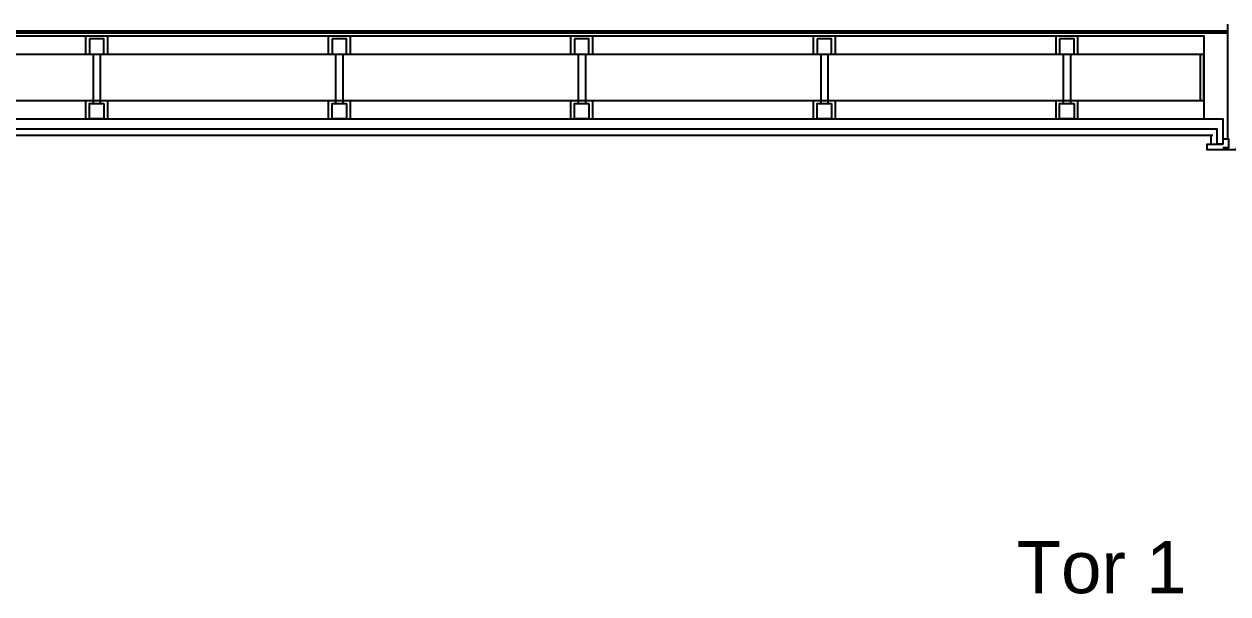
# Model space of a CAD drawing. Header units: metres. Extents: x 19 to 194, y 62 to 154.
# Drawn here: x 155.18 to 171.93, y 61.89 to 69.82 of the extents above; entities that cross this region are included whole.
import ezdxf

# ---------------------------------------------------------------- set-up
doc = ezdxf.new("R2010")
doc.units = ezdxf.units.M
doc.header["$MEASUREMENT"] = 0
doc.layers.add('ALL', color=7, linetype='Continuous')
doc.layers.add('ALL4', color=7, linetype='Continuous')
doc.styles.add('Arial', font='Arial.ttf')

msp = doc.modelspace()

# ---------------------------------------------------------------- linework, layer by layer
at = {"layer": 'ALL', "color": 18, "lineweight": 25, "true_color": 0x000000}
for points in [[(171.9249, 69.7199), (143.8249, 69.72)], [(143.8249, 69.7), (171.9249, 69.7)], [(171.9249, 69.8201), (171.9249, 68.23)], [(156.0374, 69.4), (156.0374, 69.65)], [(156.3374, 69.65), (156.3374, 69.4)], [(159.4124, 69.4), (159.4124, 69.65)], [(159.7124, 69.65), (159.7124, 69.4)], [(162.7874, 69.4), (162.7874, 69.65)], [(163.0874, 69.65), (163.0874, 69.4)], [(166.1624, 69.4), (166.1624, 69.65)], [(166.4624, 69.65), (166.4624, 69.4)], [(169.5374, 69.4), (169.5374, 69.65)], [(169.8374, 69.65), (169.8374, 69.4)], [(156.1374, 69.4), (156.1374, 68.715)], [(156.2374, 69.4), (156.2374, 68.715)], [(159.5124, 69.4), (159.5124, 68.715)], [(159.6124, 69.4), (159.6124, 68.715)], [(162.8874, 69.4), (162.8874, 68.715)], [(162.9874, 69.4), (162.9874, 68.715)], [(166.2624, 69.4002), (166.2624, 68.7152)], [(166.3624, 69.4002), (166.3624, 68.7152)], [(169.6374, 69.4), (169.6374, 68.715)], [(169.7374, 69.4), (169.7374, 68.715)], [(171.5999, 68.4999), (171.5999, 68.7499), (144.1499, 68.75), (144.1499, 68.5)], [(156.0374, 68.5), (156.0374, 68.75)], [(156.3374, 68.75), (156.3374, 68.5)], [(159.4124, 68.5), (159.4124, 68.75)], [(159.7124, 68.75), (159.7124, 68.5)], [(162.7874, 68.5), (162.7874, 68.75)], [(163.0874, 68.75), (163.0874, 68.5)], [(166.1624, 68.5), (166.1624, 68.75)], [(166.4624, 68.75), (166.4624, 68.5)], [(169.5374, 68.5), (169.5374, 68.75)], [(169.8374, 68.75), (169.8374, 68.5)], [(171.7199, 68.2699), (144.0299, 68.27), (144.0299, 68.295)], [(171.8599, 68.1), (171.9399, 68.1), (171.9399, 68.22), (171.8599, 68.22)], [(172.0399, 68.1), (172.1649, 68.1), (172.1649, 68.07), (173.3662, 68.07), (173.3661, 68.15), (173.3761, 68.15), (173.3762, 68.07), (173.3662, 68.07), (173.3661, 68.15), (172.1649, 68.15), (172.1649, 68.07), (171.6399, 68.07), (171.6399, 68.15), (171.8599, 68.15)]]:
    msp.add_lwpolyline(points, dxfattribs=at)
for points in [[(144.1499, 69.4), (171.5999, 69.3999), (171.5999, 69.6499), (144.1499, 69.65)], [(156.0874, 69.615), (156.0874, 69.4), (156.2874, 69.4), (156.2874, 69.615)], [(159.4624, 69.615), (159.4624, 69.4), (159.6624, 69.4), (159.6624, 69.615)], [(162.8374, 69.615), (162.8374, 69.4), (163.0374, 69.4), (163.0374, 69.615)], [(166.2124, 69.6152), (166.2124, 69.4002), (166.4124, 69.4002), (166.4124, 69.6152)], [(169.5874, 69.615), (169.5874, 69.4), (169.7874, 69.4), (169.7874, 69.615)], [(171.5449, 69.395), (171.5449, 68.755), (171.5949, 68.755), (171.5949, 69.395)], [(171.5949, 69.395), (171.5949, 68.755), (171.5999, 68.755), (171.5999, 69.395)], [(156.2874, 68.715), (156.2874, 68.5), (156.0874, 68.5), (156.0874, 68.715)], [(159.6624, 68.715), (159.6624, 68.5), (159.4624, 68.5), (159.4624, 68.715)], [(163.0374, 68.715), (163.0374, 68.5), (162.8374, 68.5), (162.8374, 68.715)], [(166.4124, 68.7152), (166.4124, 68.5002), (166.2124, 68.5002), (166.2124, 68.7152)], [(169.7874, 68.715), (169.7874, 68.5), (169.5874, 68.5), (169.5874, 68.715)], [(143.9699, 68.355), (143.9699, 68.15), (143.8899, 68.15), (143.8899, 68.5), (171.8599, 68.5), (171.8599, 68.1499), (171.7799, 68.1499), (171.7799, 68.3549)], [(171.6949, 68.155), (171.6949, 68.265), (171.6899, 68.265), (171.6899, 68.155)]]:
    msp.add_lwpolyline(points, close=True, dxfattribs=at)
at = {"layer": 'ALL4', "color": 18, "lineweight": 25, "true_color": 0x000000}
for points in [[(171.9249, 69.7199), (143.8249, 69.72)], [(143.8249, 69.7), (171.9249, 69.7)], [(171.9249, 69.8201), (171.9249, 68.23)], [(156.0374, 69.4), (156.0374, 69.65)], [(156.3374, 69.65), (156.3374, 69.4)], [(159.4124, 69.4), (159.4124, 69.65)], [(159.7124, 69.65), (159.7124, 69.4)], [(162.7874, 69.4), (162.7874, 69.65)], [(163.0874, 69.65), (163.0874, 69.4)], [(166.1624, 69.4), (166.1624, 69.65)], [(166.4624, 69.65), (166.4624, 69.4)], [(169.5374, 69.4), (169.5374, 69.65)], [(169.8374, 69.65), (169.8374, 69.4)], [(156.1374, 69.4), (156.1374, 68.715)], [(156.2374, 69.4), (156.2374, 68.715)], [(159.5124, 69.4), (159.5124, 68.715)], [(159.6124, 69.4), (159.6124, 68.715)], [(162.8874, 69.4), (162.8874, 68.715)], [(162.9874, 69.4), (162.9874, 68.715)], [(166.2624, 69.4002), (166.2624, 68.7152)], [(166.3624, 69.4002), (166.3624, 68.7152)], [(169.6374, 69.4), (169.6374, 68.715)], [(169.7374, 69.4), (169.7374, 68.715)], [(171.5999, 68.4999), (171.5999, 68.7499), (144.1499, 68.75), (144.1499, 68.5)], [(156.0374, 68.5), (156.0374, 68.75)], [(156.3374, 68.75), (156.3374, 68.5)], [(159.4124, 68.5), (159.4124, 68.75)], [(159.7124, 68.75), (159.7124, 68.5)], [(162.7874, 68.5), (162.7874, 68.75)], [(163.0874, 68.75), (163.0874, 68.5)], [(166.1624, 68.5), (166.1624, 68.75)], [(166.4624, 68.75), (166.4624, 68.5)], [(169.5374, 68.5), (169.5374, 68.75)], [(169.8374, 68.75), (169.8374, 68.5)], [(171.7199, 68.2699), (144.0299, 68.27), (144.0299, 68.295)], [(171.8599, 68.1), (171.9399, 68.1), (171.9399, 68.22), (171.8599, 68.22)], [(172.0399, 68.1), (172.1649, 68.1), (172.1649, 68.07), (173.3662, 68.07), (173.3661, 68.15), (173.3761, 68.15), (173.3762, 68.07), (173.3662, 68.07), (173.3661, 68.15), (172.1649, 68.15), (172.1649, 68.07), (171.6399, 68.07), (171.6399, 68.15), (171.8599, 68.15)]]:
    msp.add_lwpolyline(points, dxfattribs=at)
for points in [[(144.1499, 69.4), (171.5999, 69.3999), (171.5999, 69.6499), (144.1499, 69.65)], [(156.0874, 69.615), (156.0874, 69.4), (156.2874, 69.4), (156.2874, 69.615)], [(159.4624, 69.615), (159.4624, 69.4), (159.6624, 69.4), (159.6624, 69.615)], [(162.8374, 69.615), (162.8374, 69.4), (163.0374, 69.4), (163.0374, 69.615)], [(166.2124, 69.6152), (166.2124, 69.4002), (166.4124, 69.4002), (166.4124, 69.6152)], [(169.5874, 69.615), (169.5874, 69.4), (169.7874, 69.4), (169.7874, 69.615)], [(171.5449, 69.395), (171.5449, 68.755), (171.5949, 68.755), (171.5949, 69.395)], [(171.5949, 69.395), (171.5949, 68.755), (171.5999, 68.755), (171.5999, 69.395)], [(156.2874, 68.715), (156.2874, 68.5), (156.0874, 68.5), (156.0874, 68.715)], [(159.6624, 68.715), (159.6624, 68.5), (159.4624, 68.5), (159.4624, 68.715)], [(163.0374, 68.715), (163.0374, 68.5), (162.8374, 68.5), (162.8374, 68.715)], [(166.4124, 68.7152), (166.4124, 68.5002), (166.2124, 68.5002), (166.2124, 68.7152)], [(169.7874, 68.715), (169.7874, 68.5), (169.5874, 68.5), (169.5874, 68.715)], [(143.9699, 68.355), (143.9699, 68.15), (143.8899, 68.15), (143.8899, 68.5), (171.8599, 68.5), (171.8599, 68.1499), (171.7799, 68.1499), (171.7799, 68.3549)], [(171.6949, 68.155), (171.6949, 68.265), (171.6899, 68.265), (171.6899, 68.155)]]:
    msp.add_lwpolyline(points, close=True, dxfattribs=at)

# ---------------------------------------------------------------- texts
at = {"layer": 'ALL', "color": 18, "true_color": 0x000000, "style": 'Arial'}
msp.add_text('Tor 1', height=0.725, dxfattribs=at).set_placement((168.988, 61.8976))
at = {"layer": 'ALL4', "color": 18, "true_color": 0x000000, "style": 'Arial'}
msp.add_text('Tor 1', height=0.725, dxfattribs=at).set_placement((168.988, 61.8976))

doc.saveas('drawing.dxf')
